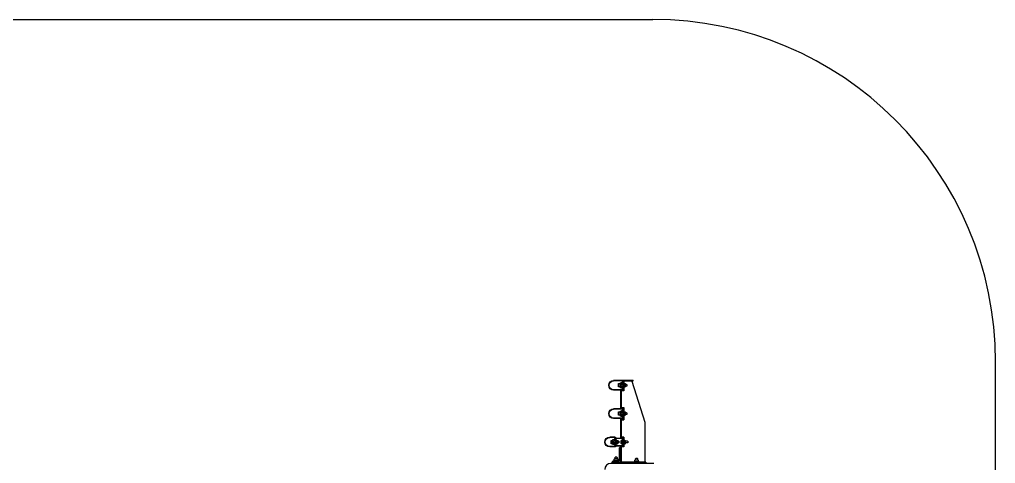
# Model space of a CAD drawing. Header units: metres. Extents: x 200921 to 201740, y 22869 to 23049.
# Drawn here: x 201278 to 201420.4, y 22984.1 to 23048.9 of the extents above; entities that cross this region are included whole.
import ezdxf

# ---------------------------------------------------------------- set-up
doc = ezdxf.new("R2010")
doc.units = ezdxf.units.M
doc.header["$LTSCALE"] = 500
for name, color, linetype in [('CS-LIN3', 2, 'Continuous'), ('CS-STEL-MAJR', 3, 'Continuous'), ('PATT11', 1, 'Continuous')]:
    doc.layers.add(name, color=color, linetype=linetype)

# ---------------------------------------------------------------- blocks, each defined once
blk = doc.blocks.new('부_방호울타리0.85')
at = {"layer": 'CS-LIN3'}
for p, q in [((145, 842), (10, 421.5)), ((135, 850), (135, 842)), ((135, 850), (235, 850)), ((135, 842), (227, 842)), ((195.7, 807), (195.7, 793)), ((197.7, 809), (267, 809)), ((208.8, 786), (208.8, 814)), ((223.8, 817), (211.8, 817)), ((223.8, 822), (227, 822)), ((223.8, 783), (223.8, 817)), ((227, 842), (227, 742)), ((235, 850), (235, 750)), ((235, 843), (235, 818)), ((239, 843), (239, 818)), ((239, 830), (249, 830)), ((239, 818), (249, 818)), ((242, 850), (330, 850)), ((242, 846), (330, 846)), ((242, 815), (250, 815)), ((242, 811), (250, 811)), ((250, 815), (250, 811)), ((255, 812), (255, 788)), ((267, 812), (267, 788)), ((197.7, 791), (267, 791)), ((223.8, 783), (211.8, 783)), ((223.8, 778), (227, 778)), ((227, 742), (252, 742)), ((235, 782), (235, 757)), ((235, 750), (260, 750)), ((239, 782), (249, 782)), ((239, 782), (239, 757)), ((239, 770), (249, 770)), ((242, 789), (250, 789)), ((242, 785), (250, 785)), ((242, 754), (330, 754)), ((242, 750), (330, 750)), ((250, 789), (250, 785)), ((252, 742), (252, 573)), ((260, 750), (260, 565)), ((195.7, 517), (195.7, 503)), ((197.7, 519), (267, 519)), ((197.7, 501), (267, 501)), ((208.8, 496), (208.8, 524)), ((223.8, 527), (211.8, 527)), ((223.8, 532), (227, 532)), ((223.8, 493), (223.8, 527)), ((227, 573), (227, 447)), ((252, 573), (227, 573)), ((235, 565), (235, 455)), ((260, 565), (235, 565)), ((235, 553), (235, 528)), ((239, 553), (239, 528)), ((239, 540), (249, 540)), ((239, 528), (249, 528)), ((242, 560), (330, 560)), ((242, 556), (330, 556)), ((242, 525), (250, 525)), ((242, 521), (250, 521)), ((242, 499), (250, 499)), ((250, 525), (250, 521)), ((250, 499), (250, 495)), ((255, 522), (255, 498)), ((267, 522), (267, 498)), ((10, 421.5), (10, 14)), ((223.8, 493), (211.8, 493)), ((223.8, 488), (227, 488)), ((252, 447), (227, 447)), ((235, 492), (235, 467)), ((260, 455), (235, 455)), ((239, 492), (249, 492)), ((239, 492), (239, 467)), ((239, 480), (249, 480)), ((242, 495), (250, 495)), ((242, 464), (330, 464)), ((242, 460), (330, 460)), ((252, 447), (252, 270.5)), ((260, 455), (260, 262.5)), ((186.2, 227), (186.2, 213)), ((188.2, 229), (238.2, 229)), ((188.2, 211), (238.2, 211)), ((208.5, 206), (208.5, 234)), ((223.5, 237), (211.5, 237)), ((223.5, 203), (211.5, 203)), ((223.5, 242), (226.7, 242)), ((223.5, 203), (223.5, 237)), ((227, 270.5), (227, 169.5)), ((227, 270.5), (252, 270.5)), ((235, 262.5), (235, 177.5)), ((235, 262.5), (260, 262.5)), ((238.2, 237), (250.2, 237)), ((238.2, 203), (238.2, 237)), ((238.2, 208), (238.2, 232)), ((238.2, 203), (250.2, 203)), ((253.2, 206), (253.2, 234)), ((275.5, 227), (275.5, 213)), ((277.5, 229), (342, 229)), ((277.5, 211), (342, 211)), ((288.6, 206), (288.6, 234)), ((303.6, 237), (291.6, 237)), ((303.6, 203), (291.6, 203)), ((303.6, 242), (306.8, 242)), ((303.6, 203), (303.6, 237)), ((310, 177), (310, 263)), ((314, 238), (314, 263)), ((314, 250), (324, 250)), ((314, 238), (324, 238)), ((314, 177), (314, 202)), ((314, 202), (324, 202)), ((317, 270), (370, 270)), ((317, 266), (370, 266)), ((317, 235), (327, 235)), ((317, 231), (327, 231)), ((317, 209), (327, 209)), ((317, 205), (327, 205)), ((327, 231), (327, 235)), ((327, 205), (327, 209)), ((330, 208), (330, 232)), ((342, 208), (342, 232)), ((223.5, 198), (226.7, 198)), ((227, 169.5), (252, 169.5)), ((235, 177.5), (260, 177.5)), ((252, 169.5), (252, 14)), ((260, 177.5), (260, 14)), ((260, 164), (266, 164)), ((274, 156), (274, 28)), ((303.6, 198), (306.8, 198)), ((314, 190), (324, 190)), ((317, 174), (370, 174)), ((317, 170), (370, 170)), ((0, 14), (350, 14)), ((0, 14), (0, 0)), ((0, 0), (350, 0)), ((64, 14), (122, 14)), ((70, 16.7), (120, 16.7)), ((70, 14), (70, 16.7)), ((75, 16.7), (75, 29.8)), ((78, 32.8), (112, 32.8)), ((84, 32.8), (84, 48)), ((87, 51), (103, 51)), ((106, 32.8), (106, 48)), ((115, 16.7), (115, 29.8)), ((120, 14), (120, 16.7)), ((274, 28), (332, 28)), ((280, 30.7), (330, 30.7)), ((280, 28), (280, 30.7)), ((285, 30.7), (285, 43.8)), ((288, 46.8), (322, 46.8)), ((294, 46.8), (294, 62)), ((297, 65), (313, 65)), ((316, 46.8), (316, 62)), ((325, 30.7), (325, 43.8)), ((330, 28), (330, 30.7)), ((340, 14), (340, 20)), ((350, 14), (350, 0))]:
    blk.add_line(p, q, dxfattribs=at)
for points in [[(223.8, 822), (223.8, 778)], [(223.8, 532), (223.8, 488)], [(223.5, 242), (223.5, 198)], [(303.6, 242), (303.6, 198)]]:
    blk.add_lwpolyline(points, dxfattribs=at)
for points in [[(267, 783), (279, 783, 0.414214), (282, 786), (282, 814, 0.414214), (279, 817), (267, 817)], [(267, 493), (279, 493, 0.414214), (282, 496), (282, 524, 0.414214), (279, 527), (267, 527)], [(235, 188.7), (235, 251.3, -0.414214), (241.2, 257.5), (303.8, 257.5, -0.414214), (310, 251.3), (310, 188.7, -0.414214), (303.8, 182.5), (241.2, 182.5, -0.414214)], [(238.2, 188.7), (238.2, 251.3, -0.414214), (241.2, 254.3), (303.8, 254.3, -0.414214), (306.8, 251.3), (306.8, 188.7, -0.414214), (303.8, 185.7), (241.2, 185.7, -0.414214)], [(342, 203), (354, 203, 0.414214), (357, 206), (357, 234, 0.414214), (354, 237), (342, 237)]]:
    blk.add_lwpolyline(points, format="xyb", close=True, dxfattribs=at)
for centre, radius, start, end in [((197.7, 807), 2, 90, 180), ((211.8, 814), 3, 90, 180), ((242, 843), 7, 90, 180), ((242, 818), 7, 180, 270), ((242, 843), 3, 90, 180), ((242, 818), 3, 180, 270), ((249, 812), 18, 0, 90), ((249, 812), 6, 0, 90), ((330, 800), 50, 270, 90), ((330, 800), 46, 270, 90), ((197.7, 793), 2, 180, 270), ((211.8, 786), 3, 180, 270), ((242, 782), 7, 90, 180), ((242, 757), 7, 180, 270), ((242, 782), 3, 90, 180), ((242, 757), 3, 180, 270), ((249, 788), 6, 270, 0), ((249, 788), 18, 270, 0), ((197.7, 517), 2, 90, 180), ((197.7, 503), 2, 180, 270), ((211.8, 524), 3, 90, 180), ((242, 553), 7, 90, 180), ((242, 528), 7, 180, 270), ((242, 492), 7, 90, 180), ((242, 553), 3, 90, 180), ((242, 528), 3, 180, 270), ((249, 522), 18, 0, 90), ((249, 522), 6, 0, 90), ((330, 510), 50, 270, 90), ((330, 510), 46, 270, 90), ((211.8, 496), 3, 180, 270), ((242, 467), 7, 180, 270), ((242, 492), 3, 90, 180), ((242, 467), 3, 180, 270), ((249, 498), 6, 270, 0), ((249, 498), 18, 270, 0), ((188.2, 227), 2, 90, 180), ((188.2, 213), 2, 180, 270), ((211.5, 234), 3, 90, 180), ((211.5, 206), 3, 180, 270), ((250.2, 234), 3, 0, 90), ((250.2, 206), 3, 270, 0), ((277.5, 227), 2, 90, 180), ((277.5, 213), 2, 180, 270), ((291.6, 234), 3, 90, 180), ((291.6, 206), 3, 180, 270), ((317, 263), 7, 90, 180), ((317, 238), 7, 180, 270), ((317, 202), 7, 90, 180), ((317, 263), 3, 90, 180), ((317, 238), 3, 180, 270), ((317, 202), 3, 90, 180), ((324, 232), 18, 0, 90), ((324, 232), 6, 0, 90), ((324, 208), 6, 270, 0), ((324, 208), 18, 270, 0), ((370, 220), 50, 270, 90), ((370, 220), 46, 270, 90), ((266, 156), 8, 0, 90), ((317, 177), 7, 180, 270), ((317, 177), 3, 180, 270), ((78, 29.8), 3, 90, 180), ((87, 48), 3, 90, 180), ((103, 48), 3, 0, 90), ((112, 29.8), 3, 0, 90), ((288, 43.8), 3, 90, 180), ((297, 62), 3, 90, 180), ((313, 62), 3, 0, 90), ((322, 43.8), 3, 0, 90), ((332, 20), 8, 0, 90)]:
    blk.add_arc(centre, radius, start, end, dxfattribs=at)
for p in [(135, 850), (235, 850), (235, 850), (235, 560), (235, 560)]:
    blk.add_point(p, dxfattribs=at)

msp = doc.modelspace()

# ---------------------------------------------------------------- linework, layer by layer
for p, q in [((200970.68, 23048.93), (201370.39, 23048.93)), ((201420.39, 22918.64), (201420.39, 22998.93))]:
    msp.add_line(p, q)
msp.add_arc((201370.39, 22998.93), 50, 0, 90)
at = {"color": 3}
msp.add_arc((201364.25, 22983.22), 0.857, 90, 180, dxfattribs=at)
at = {"layer": 'CS-STEL-MAJR'}
msp.add_line((201370.54, 22984.07), (201364.25, 22984.07), dxfattribs=at)

# ---------------------------------------------------------------- block references
at = {"layer": 'PATT11', "xscale": -0.01428571428571429, "yscale": 0.01428571428571429, "zscale": 0.01428571428571429}
msp.add_blockref('부_방호울타리0.85', (201369.39, 22984.07), dxfattribs=at)

doc.saveas('drawing.dxf')
